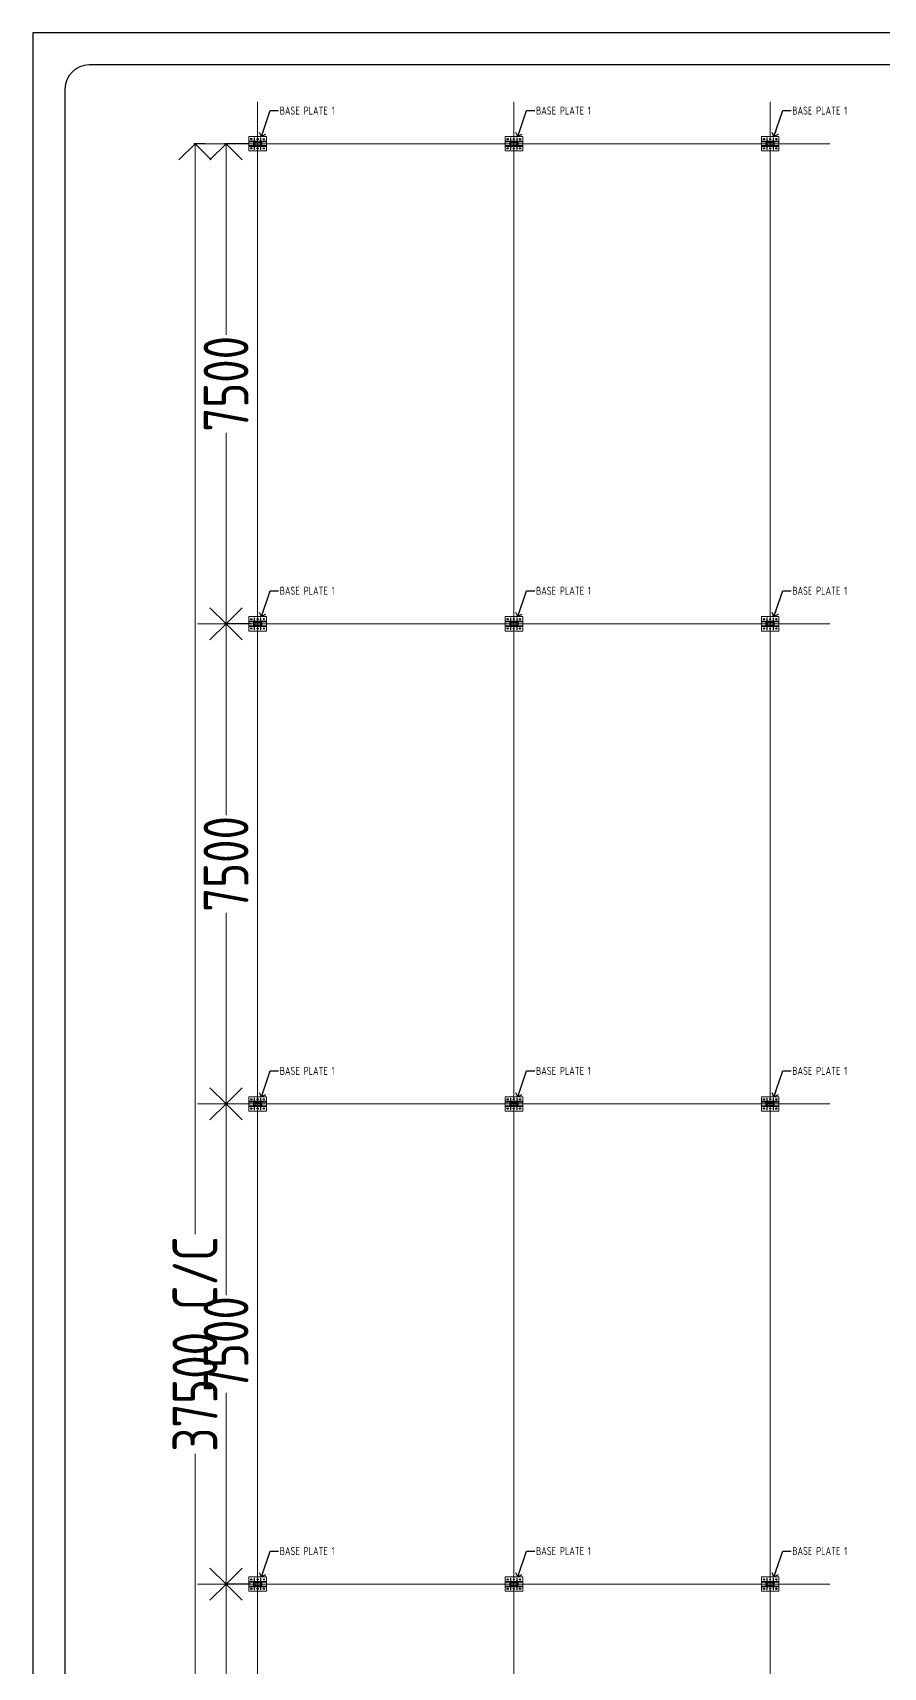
# Model space of a CAD drawing. Header units: millimetres. Extents: x 3470347 to 5996549, y -3470518 to 17149644.
# Drawn here: x 4247790 to 4261065, y 6962905 to 6988439 of the extents above; entities that cross this region are included whole.
import ezdxf

# ---------------------------------------------------------------- set-up
doc = ezdxf.new("R2010")
doc.units = ezdxf.units.MM
doc.header["$MEASUREMENT"] = 0
doc.header["$PDMODE"] = 35
doc.header["$PDSIZE"] = -5
doc.linetypes.add('CENTER2', pattern=[1.125, 0.75, -0.125, 0.125, -0.125])
doc.linetypes.add('HIDDEN', pattern=[0.375, 0.25, -0.125])
doc.layers.get('0').update_dxf_attribs({"linetype": 'CONTINUOUS', "lineweight": 25})
doc.layers.get('DEFPOINTS').update_dxf_attribs({"linetype": 'CONTINUOUS', "lineweight": 25})
for name, color, linetype, lineweight in [('channnel', 2, 'CONTINUOUS', 15), ('rDIMension', 1, 'CONTINUOUS', 18), ('rPCC DASH', 9, 'HIDDEN', 15), ('rRCC 1', 3, 'CONTINUOUS', 25), ('rRCC 2', 40, 'CONTINUOUS', 15), ('rSHEET', 2, 'CONTINUOUS', 30), ('rTEXT 5', 6, 'CONTINUOUS', 40)]:
    doc.layers.add(name, color=color, linetype=linetype, lineweight=lineweight)
doc.styles.add('DIM', font='geniso.shx', dxfattribs={"width": 0.85})
doc.dimstyles.new('ST-100', dxfattribs={"dimscale": 100, "dimtxt": 7, "dimasz": 5, "dimexe": 0.18, "dimexo": 0.0625, "dimgap": 0.2, "dimtad": 0, "dimdec": 0, "dimzin": 0, "dimdsep": 46, "dimtxsty": 'DIM', "dimblk": 'OPEN90', "dimcen": 0.09, "dimclrd": 256, "dimclrt": 7, "dimadec": 0, "dimazin": 0, "dimtfac": 1, "dimtdec": 0, "dimtofl": 0, "dimtmove": 0, "dimatfit": 3, "dimldrblk": 'OPEN90', "dimfxl": 1, "dimtolj": 1, "dimtzin": 0, "dimlwd": -1, "dimarcsym": 0})

# ---------------------------------------------------------------- blocks, each defined once
blk = doc.blocks.new('_Open90')
at = {"color": 0, "linetype": 'ByBlock', "lineweight": -2}
for p, q in [((0, 0), (-1, 0)), ((-0.5, 0.5), (0, 0)), ((0, 0), (-0.5, -0.5))]:
    blk.add_line(p, q, dxfattribs=at)
blk = doc.blocks.new('*D290')
at = {"layer": 'DEFPOINTS', "color": 0}
for p in [(4250807, 6964205), (4250807, 6964205), (4250907, 6956705)]:
    blk.add_point(p, dxfattribs=at)
at = {"layer": 'rDIMension', "color": 0, "linetype": 'ByBlock', "lineweight": -2}
for p, q in [((4250813, 6964205), (4250825, 6964205)), ((4250901, 6956705), (4250789, 6956705))]:
    blk.add_line(p, q, dxfattribs=at)
at = {"layer": 'rDIMension', "linetype": 'ByBlock'}
for p, q in [((4250807, 6963705), (4250807, 6961219)), ((4250807, 6957205), (4250807, 6959691))]:
    blk.add_line(p, q, dxfattribs=at)
at = {"layer": 'rDIMension', "xscale": 500, "yscale": 500, "zscale": 500}
for p, rotation in [((4250807, 6964205), 90), ((4250807, 6956705), 270)]:
    blk.add_blockref('_Open90', p, dxfattribs=dict(at, rotation=rotation))
at = {"layer": 'rDIMension', "color": 7, "insert": (4250807, 6960455), "char_height": 700, "attachment_point": 5, "rotation": 90, "style": 'DIM'}
blk.add_mtext('\\A1;7500', dxfattribs=at)
blk = doc.blocks.new('*D291')
at = {"layer": 'DEFPOINTS', "color": 0}
for p in [(4250807, 6971705), (4250807, 6971705), (4251198, 6964205)]:
    blk.add_point(p, dxfattribs=at)
at = {"layer": 'rDIMension', "color": 0, "linetype": 'ByBlock', "lineweight": -2}
for p, q in [((4250813, 6971705), (4250825, 6971705)), ((4251192, 6964205), (4250789, 6964205))]:
    blk.add_line(p, q, dxfattribs=at)
at = {"layer": 'rDIMension', "linetype": 'ByBlock'}
for p, q in [((4250807, 6971205), (4250807, 6968719)), ((4250807, 6964705), (4250807, 6967191))]:
    blk.add_line(p, q, dxfattribs=at)
at = {"layer": 'rDIMension', "xscale": 500, "yscale": 500, "zscale": 500}
for p, rotation in [((4250807, 6971705), 90), ((4250807, 6964205), 270)]:
    blk.add_blockref('_Open90', p, dxfattribs=dict(at, rotation=rotation))
at = {"layer": 'rDIMension', "color": 7, "insert": (4250807, 6967955), "char_height": 700, "attachment_point": 5, "rotation": 90, "style": 'DIM'}
blk.add_mtext('\\A1;7500', dxfattribs=at)
blk = doc.blocks.new('*D292')
at = {"layer": 'DEFPOINTS', "color": 0}
for p in [(4250807, 6979205), (4251198, 6979205), (4250807, 6971705)]:
    blk.add_point(p, dxfattribs=at)
at = {"layer": 'rDIMension', "color": 0, "linetype": 'ByBlock', "lineweight": -2}
for p, q in [((4251192, 6979205), (4250789, 6979205)), ((4250813, 6971705), (4250825, 6971705))]:
    blk.add_line(p, q, dxfattribs=at)
at = {"layer": 'rDIMension', "linetype": 'ByBlock'}
for p, q in [((4250807, 6978705), (4250807, 6976219)), ((4250807, 6972205), (4250807, 6974691))]:
    blk.add_line(p, q, dxfattribs=at)
at = {"layer": 'rDIMension', "xscale": 500, "yscale": 500, "zscale": 500}
for p, rotation in [((4250807, 6979205), 90), ((4250807, 6971705), 270)]:
    blk.add_blockref('_Open90', p, dxfattribs=dict(at, rotation=rotation))
at = {"layer": 'rDIMension', "color": 7, "insert": (4250807, 6975455), "char_height": 700, "attachment_point": 5, "rotation": 90, "style": 'DIM'}
blk.add_mtext('\\A1;7500', dxfattribs=at)
blk = doc.blocks.new('*D293')
at = {"layer": 'DEFPOINTS', "color": 0}
for p in [(4250807, 6986705), (4251162, 6986705), (4250807, 6979205)]:
    blk.add_point(p, dxfattribs=at)
at = {"layer": 'rDIMension', "color": 0, "linetype": 'ByBlock', "lineweight": -2}
for p, q in [((4251156, 6986705), (4250789, 6986705)), ((4250813, 6979205), (4250825, 6979205))]:
    blk.add_line(p, q, dxfattribs=at)
at = {"layer": 'rDIMension', "linetype": 'ByBlock'}
for p, q in [((4250807, 6986205), (4250807, 6983719)), ((4250807, 6979705), (4250807, 6982191))]:
    blk.add_line(p, q, dxfattribs=at)
at = {"layer": 'rDIMension', "xscale": 500, "yscale": 500, "zscale": 500}
for p, rotation in [((4250807, 6986705), 90), ((4250807, 6979205), 270)]:
    blk.add_blockref('_Open90', p, dxfattribs=dict(at, rotation=rotation))
at = {"layer": 'rDIMension', "color": 7, "insert": (4250807, 6982955), "char_height": 700, "attachment_point": 5, "rotation": 90, "style": 'DIM'}
blk.add_mtext('\\A1;7500', dxfattribs=at)
blk = doc.blocks.new('*D294')
at = {"layer": 'DEFPOINTS', "color": 0}
for p in [(4250323, 6986705), (4250482, 6986705), (4250624, 6949205)]:
    blk.add_point(p, dxfattribs=at)
at = {"layer": 'rDIMension', "color": 0, "linetype": 'ByBlock', "lineweight": -2}
for p, q in [((4250476, 6986705), (4250305, 6986705)), ((4250618, 6949205), (4250305, 6949205))]:
    blk.add_line(p, q, dxfattribs=at)
at = {"layer": 'rDIMension', "linetype": 'ByBlock'}
for p, q in [((4250323, 6986205), (4250323, 6969671)), ((4250323, 6949705), (4250323, 6966239))]:
    blk.add_line(p, q, dxfattribs=at)
at = {"layer": 'rDIMension', "xscale": 500, "yscale": 500, "zscale": 500}
for p, rotation in [((4250323, 6986705), 90), ((4250323, 6949205), 270)]:
    blk.add_blockref('_Open90', p, dxfattribs=dict(at, rotation=rotation))
at = {"layer": 'rDIMension', "color": 7, "insert": (4250323, 6967955), "char_height": 700, "attachment_point": 5, "rotation": 90, "style": 'DIM'}
blk.add_mtext('\\A1;37500 C/C', dxfattribs=at)

msp = doc.modelspace()

# ---------------------------------------------------------------- hatches: boundary and pattern name
at = {"layer": 'rRCC 1', "true_color": 0x2776bb}
h = msp.add_hatch(color=152, dxfattribs=at)
h.dxf.hatch_style = 1
h.paths.add_polyline_path([(4251359.58, 6986735.13), (4251239.58, 6986735.13), (4251239.58, 6986675.13), (4251359.58, 6986675.13)])
h.paths.add_polyline_path([(4251355.08, 6986730.63), (4251355.08, 6986679.63), (4251244.08, 6986679.63), (4251244.08, 6986730.63)], flags=16)
h = msp.add_hatch(color=152, dxfattribs=at)
h.dxf.hatch_style = 1
h.paths.add_polyline_path([(4255359.58, 6986735.13), (4255239.58, 6986735.13), (4255239.58, 6986675.13), (4255359.58, 6986675.13)])
h.paths.add_polyline_path([(4255355.08, 6986730.63), (4255355.08, 6986679.63), (4255244.08, 6986679.63), (4255244.08, 6986730.63)], flags=16)
h = msp.add_hatch(color=152, dxfattribs=at)
h.dxf.hatch_style = 1
h.paths.add_polyline_path([(4259359.58, 6986735.13), (4259239.58, 6986735.13), (4259239.58, 6986675.13), (4259359.58, 6986675.13)])
h.paths.add_polyline_path([(4259355.08, 6986730.63), (4259355.08, 6986679.63), (4259244.08, 6986679.63), (4259244.08, 6986730.63)], flags=16)
h = msp.add_hatch(color=152, dxfattribs=at)
h.dxf.hatch_style = 1
h.paths.add_polyline_path([(4251359.58, 6979235.13), (4251239.58, 6979235.13), (4251239.58, 6979175.13), (4251359.58, 6979175.13)])
h.paths.add_polyline_path([(4251355.08, 6979230.63), (4251355.08, 6979179.63), (4251244.08, 6979179.63), (4251244.08, 6979230.63)], flags=16)
h = msp.add_hatch(color=152, dxfattribs=at)
h.dxf.hatch_style = 1
h.paths.add_polyline_path([(4255359.58, 6979235.13), (4255239.58, 6979235.13), (4255239.58, 6979175.13), (4255359.58, 6979175.13)])
h.paths.add_polyline_path([(4255355.08, 6979230.63), (4255355.08, 6979179.63), (4255244.08, 6979179.63), (4255244.08, 6979230.63)], flags=16)
h = msp.add_hatch(color=152, dxfattribs=at)
h.dxf.hatch_style = 1
h.paths.add_polyline_path([(4259359.58, 6979235.13), (4259239.58, 6979235.13), (4259239.58, 6979175.13), (4259359.58, 6979175.13)])
h.paths.add_polyline_path([(4259355.08, 6979230.63), (4259355.08, 6979179.63), (4259244.08, 6979179.63), (4259244.08, 6979230.63)], flags=16)
h = msp.add_hatch(color=152, dxfattribs=at)
h.dxf.hatch_style = 1
h.paths.add_polyline_path([(4251359.58, 6971735.13), (4251239.58, 6971735.13), (4251239.58, 6971675.13), (4251359.58, 6971675.13)])
h.paths.add_polyline_path([(4251355.08, 6971730.63), (4251355.08, 6971679.63), (4251244.08, 6971679.63), (4251244.08, 6971730.63)], flags=16)
h = msp.add_hatch(color=152, dxfattribs=at)
h.dxf.hatch_style = 1
h.paths.add_polyline_path([(4255359.58, 6971735.13), (4255239.58, 6971735.13), (4255239.58, 6971675.13), (4255359.58, 6971675.13)])
h.paths.add_polyline_path([(4255355.08, 6971730.63), (4255355.08, 6971679.63), (4255244.08, 6971679.63), (4255244.08, 6971730.63)], flags=16)
h = msp.add_hatch(color=152, dxfattribs=at)
h.dxf.hatch_style = 1
h.paths.add_polyline_path([(4259359.58, 6971735.13), (4259239.58, 6971735.13), (4259239.58, 6971675.13), (4259359.58, 6971675.13)])
h.paths.add_polyline_path([(4259355.08, 6971730.63), (4259355.08, 6971679.63), (4259244.08, 6971679.63), (4259244.08, 6971730.63)], flags=16)
h = msp.add_hatch(color=152, dxfattribs=at)
h.dxf.hatch_style = 1
h.paths.add_polyline_path([(4251359.58, 6964235.13), (4251239.58, 6964235.13), (4251239.58, 6964175.13), (4251359.58, 6964175.13)])
h.paths.add_polyline_path([(4251355.08, 6964230.63), (4251355.08, 6964179.63), (4251244.08, 6964179.63), (4251244.08, 6964230.63)], flags=16)
h = msp.add_hatch(color=152, dxfattribs=at)
h.dxf.hatch_style = 1
h.paths.add_polyline_path([(4255359.58, 6964235.13), (4255239.58, 6964235.13), (4255239.58, 6964175.13), (4255359.58, 6964175.13)])
h.paths.add_polyline_path([(4255355.08, 6964230.63), (4255355.08, 6964179.63), (4255244.08, 6964179.63), (4255244.08, 6964230.63)], flags=16)
h = msp.add_hatch(color=152, dxfattribs=at)
h.dxf.hatch_style = 1
h.paths.add_polyline_path([(4259359.58, 6964235.13), (4259239.58, 6964235.13), (4259239.58, 6964175.13), (4259359.58, 6964175.13)])
h.paths.add_polyline_path([(4259355.08, 6964230.63), (4259355.08, 6964179.63), (4259244.08, 6964179.63), (4259244.08, 6964230.63)], flags=16)

# ---------------------------------------------------------------- linework, layer by layer
at = {"layer": 'channnel', "color": 1, "linetype": 'ByBlock'}
for points in [[(4251247.83, 6986797.13), (4251253.83, 6986797.13), (4251253.83, 6986747.13), (4251247.83, 6986747.13)], [(4251351.33, 6986797.13), (4251345.33, 6986797.13), (4251345.33, 6986747.13), (4251351.33, 6986747.13)], [(4255247.83, 6986797.13), (4255253.83, 6986797.13), (4255253.83, 6986747.13), (4255247.83, 6986747.13)], [(4255351.33, 6986797.13), (4255345.33, 6986797.13), (4255345.33, 6986747.13), (4255351.33, 6986747.13)], [(4259247.83, 6986797.13), (4259253.83, 6986797.13), (4259253.83, 6986747.13), (4259247.83, 6986747.13)], [(4259351.33, 6986797.13), (4259345.33, 6986797.13), (4259345.33, 6986747.13), (4259351.33, 6986747.13)], [(4251162.08, 6986735.13), (4251437.08, 6986735.13), (4251437.08, 6986747.13), (4251162.08, 6986747.13)], [(4251162.08, 6986675.13), (4251437.08, 6986675.13), (4251437.08, 6986663.13), (4251162.08, 6986663.13)], [(4251247.83, 6986613.13), (4251253.83, 6986613.13), (4251253.83, 6986663.13), (4251247.83, 6986663.13)], [(4251351.33, 6986613.13), (4251345.33, 6986613.13), (4251345.33, 6986663.13), (4251351.33, 6986663.13)], [(4255162.08, 6986735.13), (4255437.08, 6986735.13), (4255437.08, 6986747.13), (4255162.08, 6986747.13)], [(4255162.08, 6986675.13), (4255437.08, 6986675.13), (4255437.08, 6986663.13), (4255162.08, 6986663.13)], [(4255247.83, 6986613.13), (4255253.83, 6986613.13), (4255253.83, 6986663.13), (4255247.83, 6986663.13)], [(4255351.33, 6986613.13), (4255345.33, 6986613.13), (4255345.33, 6986663.13), (4255351.33, 6986663.13)], [(4259162.08, 6986735.13), (4259437.08, 6986735.13), (4259437.08, 6986747.13), (4259162.08, 6986747.13)], [(4259162.08, 6986675.13), (4259437.08, 6986675.13), (4259437.08, 6986663.13), (4259162.08, 6986663.13)], [(4259247.83, 6986613.13), (4259253.83, 6986613.13), (4259253.83, 6986663.13), (4259247.83, 6986663.13)], [(4259351.33, 6986613.13), (4259345.33, 6986613.13), (4259345.33, 6986663.13), (4259351.33, 6986663.13)], [(4251162.08, 6979235.13), (4251437.08, 6979235.13), (4251437.08, 6979247.13), (4251162.08, 6979247.13)], [(4251162.08, 6979175.13), (4251437.08, 6979175.13), (4251437.08, 6979163.13), (4251162.08, 6979163.13)], [(4251247.83, 6979297.13), (4251253.83, 6979297.13), (4251253.83, 6979247.13), (4251247.83, 6979247.13)], [(4251247.83, 6979113.13), (4251253.83, 6979113.13), (4251253.83, 6979163.13), (4251247.83, 6979163.13)], [(4251351.33, 6979297.13), (4251345.33, 6979297.13), (4251345.33, 6979247.13), (4251351.33, 6979247.13)], [(4251351.33, 6979113.13), (4251345.33, 6979113.13), (4251345.33, 6979163.13), (4251351.33, 6979163.13)], [(4255162.08, 6979235.13), (4255437.08, 6979235.13), (4255437.08, 6979247.13), (4255162.08, 6979247.13)], [(4255162.08, 6979175.13), (4255437.08, 6979175.13), (4255437.08, 6979163.13), (4255162.08, 6979163.13)], [(4255247.83, 6979297.13), (4255253.83, 6979297.13), (4255253.83, 6979247.13), (4255247.83, 6979247.13)], [(4255247.83, 6979113.13), (4255253.83, 6979113.13), (4255253.83, 6979163.13), (4255247.83, 6979163.13)], [(4255351.33, 6979297.13), (4255345.33, 6979297.13), (4255345.33, 6979247.13), (4255351.33, 6979247.13)], [(4255351.33, 6979113.13), (4255345.33, 6979113.13), (4255345.33, 6979163.13), (4255351.33, 6979163.13)], [(4259162.08, 6979235.13), (4259437.08, 6979235.13), (4259437.08, 6979247.13), (4259162.08, 6979247.13)], [(4259162.08, 6979175.13), (4259437.08, 6979175.13), (4259437.08, 6979163.13), (4259162.08, 6979163.13)], [(4259247.83, 6979297.13), (4259253.83, 6979297.13), (4259253.83, 6979247.13), (4259247.83, 6979247.13)], [(4259247.83, 6979113.13), (4259253.83, 6979113.13), (4259253.83, 6979163.13), (4259247.83, 6979163.13)], [(4259351.33, 6979297.13), (4259345.33, 6979297.13), (4259345.33, 6979247.13), (4259351.33, 6979247.13)], [(4259351.33, 6979113.13), (4259345.33, 6979113.13), (4259345.33, 6979163.13), (4259351.33, 6979163.13)], [(4251162.08, 6971735.13), (4251437.08, 6971735.13), (4251437.08, 6971747.13), (4251162.08, 6971747.13)], [(4251247.83, 6971797.13), (4251253.83, 6971797.13), (4251253.83, 6971747.13), (4251247.83, 6971747.13)], [(4251351.33, 6971797.13), (4251345.33, 6971797.13), (4251345.33, 6971747.13), (4251351.33, 6971747.13)], [(4255162.08, 6971735.13), (4255437.08, 6971735.13), (4255437.08, 6971747.13), (4255162.08, 6971747.13)], [(4255247.83, 6971797.13), (4255253.83, 6971797.13), (4255253.83, 6971747.13), (4255247.83, 6971747.13)], [(4255351.33, 6971797.13), (4255345.33, 6971797.13), (4255345.33, 6971747.13), (4255351.33, 6971747.13)], [(4259162.08, 6971735.13), (4259437.08, 6971735.13), (4259437.08, 6971747.13), (4259162.08, 6971747.13)], [(4259247.83, 6971797.13), (4259253.83, 6971797.13), (4259253.83, 6971747.13), (4259247.83, 6971747.13)], [(4259351.33, 6971797.13), (4259345.33, 6971797.13), (4259345.33, 6971747.13), (4259351.33, 6971747.13)], [(4251162.08, 6971675.13), (4251437.08, 6971675.13), (4251437.08, 6971663.13), (4251162.08, 6971663.13)], [(4251247.83, 6971613.13), (4251253.83, 6971613.13), (4251253.83, 6971663.13), (4251247.83, 6971663.13)], [(4251351.33, 6971613.13), (4251345.33, 6971613.13), (4251345.33, 6971663.13), (4251351.33, 6971663.13)], [(4255162.08, 6971675.13), (4255437.08, 6971675.13), (4255437.08, 6971663.13), (4255162.08, 6971663.13)], [(4255247.83, 6971613.13), (4255253.83, 6971613.13), (4255253.83, 6971663.13), (4255247.83, 6971663.13)], [(4255351.33, 6971613.13), (4255345.33, 6971613.13), (4255345.33, 6971663.13), (4255351.33, 6971663.13)], [(4259162.08, 6971675.13), (4259437.08, 6971675.13), (4259437.08, 6971663.13), (4259162.08, 6971663.13)], [(4259247.83, 6971613.13), (4259253.83, 6971613.13), (4259253.83, 6971663.13), (4259247.83, 6971663.13)], [(4259351.33, 6971613.13), (4259345.33, 6971613.13), (4259345.33, 6971663.13), (4259351.33, 6971663.13)], [(4251162.08, 6964235.13), (4251437.08, 6964235.13), (4251437.08, 6964247.13), (4251162.08, 6964247.13)], [(4251162.08, 6964175.13), (4251437.08, 6964175.13), (4251437.08, 6964163.13), (4251162.08, 6964163.13)], [(4251247.83, 6964297.13), (4251253.83, 6964297.13), (4251253.83, 6964247.13), (4251247.83, 6964247.13)], [(4251247.83, 6964113.13), (4251253.83, 6964113.13), (4251253.83, 6964163.13), (4251247.83, 6964163.13)], [(4251351.33, 6964297.13), (4251345.33, 6964297.13), (4251345.33, 6964247.13), (4251351.33, 6964247.13)], [(4251351.33, 6964113.13), (4251345.33, 6964113.13), (4251345.33, 6964163.13), (4251351.33, 6964163.13)], [(4255162.08, 6964235.13), (4255437.08, 6964235.13), (4255437.08, 6964247.13), (4255162.08, 6964247.13)], [(4255162.08, 6964175.13), (4255437.08, 6964175.13), (4255437.08, 6964163.13), (4255162.08, 6964163.13)], [(4255247.83, 6964297.13), (4255253.83, 6964297.13), (4255253.83, 6964247.13), (4255247.83, 6964247.13)], [(4255247.83, 6964113.13), (4255253.83, 6964113.13), (4255253.83, 6964163.13), (4255247.83, 6964163.13)], [(4255351.33, 6964297.13), (4255345.33, 6964297.13), (4255345.33, 6964247.13), (4255351.33, 6964247.13)], [(4255351.33, 6964113.13), (4255345.33, 6964113.13), (4255345.33, 6964163.13), (4255351.33, 6964163.13)], [(4259162.08, 6964235.13), (4259437.08, 6964235.13), (4259437.08, 6964247.13), (4259162.08, 6964247.13)], [(4259162.08, 6964175.13), (4259437.08, 6964175.13), (4259437.08, 6964163.13), (4259162.08, 6964163.13)], [(4259247.83, 6964297.13), (4259253.83, 6964297.13), (4259253.83, 6964247.13), (4259247.83, 6964247.13)], [(4259247.83, 6964113.13), (4259253.83, 6964113.13), (4259253.83, 6964163.13), (4259247.83, 6964163.13)], [(4259351.33, 6964297.13), (4259345.33, 6964297.13), (4259345.33, 6964247.13), (4259351.33, 6964247.13)], [(4259351.33, 6964113.13), (4259345.33, 6964113.13), (4259345.33, 6964163.13), (4259351.33, 6964163.13)]]:
    msp.add_lwpolyline(points, close=True, dxfattribs=at)
at = {"layer": 'rPCC DASH', "linetype": 'CENTER2'}
for p, q in [((4251299.58, 6987356.87), (4251299.58, 6948553.39)), ((4255299.58, 6987356.87), (4255299.58, 6948553.39)), ((4259299.58, 6987356.87), (4259299.58, 6948553.39)), ((4250361.02, 6986705.13), (4260238.54, 6986705.13)), ((4250361.02, 6979205.13), (4260238.54, 6979205.13)), ((4250361.02, 6971705.13), (4260238.54, 6971705.13)), ((4250361.02, 6964205.13), (4260238.54, 6964205.13))]:
    msp.add_line(p, q, dxfattribs=at)
at = {"layer": 'rRCC 1', "color": 40, "true_color": 0xf8d731}
for centre in [(4251202.08, 6986777.63), (4251202.08, 6986632.63), (4251299.58, 6986777.63), (4251299.58, 6986632.63), (4251397.08, 6986777.63), (4251397.08, 6986632.63), (4255202.08, 6986777.63), (4255202.08, 6986632.63), (4255299.58, 6986777.63), (4255299.58, 6986632.63), (4255397.08, 6986777.63), (4255397.08, 6986632.63), (4259202.08, 6986777.63), (4259202.08, 6986632.63), (4259299.58, 6986777.63), (4259299.58, 6986632.63), (4259397.08, 6986777.63), (4259397.08, 6986632.63), (4251202.08, 6979277.63), (4251202.08, 6979132.63), (4251299.58, 6979277.63), (4251299.58, 6979132.63), (4251397.08, 6979277.63), (4251397.08, 6979132.63), (4255202.08, 6979277.63), (4255202.08, 6979132.63), (4255299.58, 6979277.63), (4255299.58, 6979132.63), (4255397.08, 6979277.63), (4255397.08, 6979132.63), (4259202.08, 6979277.63), (4259202.08, 6979132.63), (4259299.58, 6979277.63), (4259299.58, 6979132.63), (4259397.08, 6979277.63), (4259397.08, 6979132.63), (4251202.08, 6971777.63), (4251299.58, 6971777.63), (4251397.08, 6971777.63), (4255202.08, 6971777.63), (4255299.58, 6971777.63), (4255397.08, 6971777.63), (4259202.08, 6971777.63), (4259299.58, 6971777.63), (4259397.08, 6971777.63), (4251202.08, 6971632.63), (4251299.58, 6971632.63), (4251397.08, 6971632.63), (4255202.08, 6971632.63), (4255299.58, 6971632.63), (4255397.08, 6971632.63), (4259202.08, 6971632.63), (4259299.58, 6971632.63), (4259397.08, 6971632.63), (4251202.08, 6964277.63), (4251202.08, 6964132.63), (4251299.58, 6964277.63), (4251299.58, 6964132.63), (4251397.08, 6964277.63), (4251397.08, 6964132.63), (4255202.08, 6964277.63), (4255202.08, 6964132.63), (4255299.58, 6964277.63), (4255299.58, 6964132.63), (4255397.08, 6964277.63), (4255397.08, 6964132.63), (4259202.08, 6964277.63), (4259202.08, 6964132.63), (4259299.58, 6964277.63), (4259299.58, 6964132.63), (4259397.08, 6964277.63), (4259397.08, 6964132.63)]:
    msp.add_circle(centre, 10, dxfattribs=at)
at = {"layer": 'rRCC 2'}
for points in [[(4251162.08, 6986592.63), (4251437.08, 6986592.63), (4251437.08, 6986817.63), (4251162.08, 6986817.63)], [(4255162.08, 6986592.63), (4255437.08, 6986592.63), (4255437.08, 6986817.63), (4255162.08, 6986817.63)], [(4259162.08, 6986592.63), (4259437.08, 6986592.63), (4259437.08, 6986817.63), (4259162.08, 6986817.63)], [(4251162.08, 6979092.63), (4251437.08, 6979092.63), (4251437.08, 6979317.63), (4251162.08, 6979317.63)], [(4255162.08, 6979092.63), (4255437.08, 6979092.63), (4255437.08, 6979317.63), (4255162.08, 6979317.63)], [(4259162.08, 6979092.63), (4259437.08, 6979092.63), (4259437.08, 6979317.63), (4259162.08, 6979317.63)], [(4251162.08, 6971592.63), (4251437.08, 6971592.63), (4251437.08, 6971817.63), (4251162.08, 6971817.63)], [(4255162.08, 6971592.63), (4255437.08, 6971592.63), (4255437.08, 6971817.63), (4255162.08, 6971817.63)], [(4259162.08, 6971592.63), (4259437.08, 6971592.63), (4259437.08, 6971817.63), (4259162.08, 6971817.63)], [(4251162.08, 6964092.63), (4251437.08, 6964092.63), (4251437.08, 6964317.63), (4251162.08, 6964317.63)], [(4255162.08, 6964092.63), (4255437.08, 6964092.63), (4255437.08, 6964317.63), (4255162.08, 6964317.63)], [(4259162.08, 6964092.63), (4259437.08, 6964092.63), (4259437.08, 6964317.63), (4259162.08, 6964317.63)]]:
    msp.add_lwpolyline(points, close=True, dxfattribs=at)
at = {"layer": 'rSHEET'}
msp.add_lwpolyline([(4247790.22, 6988439.16), (4247790.22, 6935570.49), (4285172.15, 6935570.49), (4285172.15, 6988439.16)], close=True, dxfattribs=at)
msp.add_lwpolyline([(4248292.78, 6987558.02), (4248292.78, 6936451.63, 0.41421356), (4248670.42, 6936074), (4284291.94, 6936074, 0.41421356), (4284669.58, 6936451.63), (4284669.58, 6987558.02, 0.41421356), (4284291.94, 6987935.65), (4248670.42, 6987935.65, 0.41421356)], format="xyb", close=True, dxfattribs=at)
at = {"layer": 'rTEXT 5'}
for points in [[(4251239.58, 6986675.13), (4251359.58, 6986675.13), (4251359.58, 6986735.13), (4251239.58, 6986735.13)], [(4251244.08, 6986679.63), (4251355.08, 6986679.63), (4251355.08, 6986730.63), (4251244.08, 6986730.63)], [(4255239.58, 6986675.13), (4255359.58, 6986675.13), (4255359.58, 6986735.13), (4255239.58, 6986735.13)], [(4255244.08, 6986679.63), (4255355.08, 6986679.63), (4255355.08, 6986730.63), (4255244.08, 6986730.63)], [(4259239.58, 6986675.13), (4259359.58, 6986675.13), (4259359.58, 6986735.13), (4259239.58, 6986735.13)], [(4259244.08, 6986679.63), (4259355.08, 6986679.63), (4259355.08, 6986730.63), (4259244.08, 6986730.63)], [(4251239.58, 6979175.13), (4251359.58, 6979175.13), (4251359.58, 6979235.13), (4251239.58, 6979235.13)], [(4251244.08, 6979179.63), (4251355.08, 6979179.63), (4251355.08, 6979230.63), (4251244.08, 6979230.63)], [(4255239.58, 6979175.13), (4255359.58, 6979175.13), (4255359.58, 6979235.13), (4255239.58, 6979235.13)], [(4255244.08, 6979179.63), (4255355.08, 6979179.63), (4255355.08, 6979230.63), (4255244.08, 6979230.63)], [(4259239.58, 6979175.13), (4259359.58, 6979175.13), (4259359.58, 6979235.13), (4259239.58, 6979235.13)], [(4259244.08, 6979179.63), (4259355.08, 6979179.63), (4259355.08, 6979230.63), (4259244.08, 6979230.63)], [(4251239.58, 6971675.13), (4251359.58, 6971675.13), (4251359.58, 6971735.13), (4251239.58, 6971735.13)], [(4251244.08, 6971679.63), (4251355.08, 6971679.63), (4251355.08, 6971730.63), (4251244.08, 6971730.63)], [(4255239.58, 6971675.13), (4255359.58, 6971675.13), (4255359.58, 6971735.13), (4255239.58, 6971735.13)], [(4255244.08, 6971679.63), (4255355.08, 6971679.63), (4255355.08, 6971730.63), (4255244.08, 6971730.63)], [(4259239.58, 6971675.13), (4259359.58, 6971675.13), (4259359.58, 6971735.13), (4259239.58, 6971735.13)], [(4259244.08, 6971679.63), (4259355.08, 6971679.63), (4259355.08, 6971730.63), (4259244.08, 6971730.63)], [(4251239.58, 6964175.13), (4251359.58, 6964175.13), (4251359.58, 6964235.13), (4251239.58, 6964235.13)], [(4251244.08, 6964179.63), (4251355.08, 6964179.63), (4251355.08, 6964230.63), (4251244.08, 6964230.63)], [(4255239.58, 6964175.13), (4255359.58, 6964175.13), (4255359.58, 6964235.13), (4255239.58, 6964235.13)], [(4255244.08, 6964179.63), (4255355.08, 6964179.63), (4255355.08, 6964230.63), (4255244.08, 6964230.63)], [(4259239.58, 6964175.13), (4259359.58, 6964175.13), (4259359.58, 6964235.13), (4259239.58, 6964235.13)], [(4259244.08, 6964179.63), (4259355.08, 6964179.63), (4259355.08, 6964230.63), (4259244.08, 6964230.63)]]:
    msp.add_lwpolyline(points, close=True, dxfattribs=at)

# ---------------------------------------------------------------- texts
at = {"layer": 'rRCC 1', "color": 7, "char_height": 125, "attachment_point": 4, "line_spacing_factor": 0.8, "style": 'DIM'}
for insert in [(4251645.99, 6987222.18), (4255645.99, 6987222.18), (4259645.99, 6987222.18), (4251645.99, 6979722.18), (4255645.99, 6979722.18), (4259645.99, 6979722.18), (4251645.99, 6972222.18), (4255645.99, 6972222.18), (4259645.99, 6972222.18), (4251645.99, 6964722.18), (4255645.99, 6964722.18), (4259645.99, 6964722.18)]:
    msp.add_mtext('\\A1;BASE PLATE 1', dxfattribs=dict(at, insert=insert))

# ---------------------------------------------------------------- dimensions: what is measured, and where the dimension line sits
at = {"layer": 'rDIMension', "color": 7, "linetype": 'ByBlock'}
dim = msp.add_linear_dim(base=(4250322.99, 6986705.13), p1=(4250624.15, 6949205.13), p2=(4250482.24, 6986705.13), angle=90, text='<> C/C', dimstyle='ST-100', dxfattribs=at)
dim.commit()
dim.dimension.update_dxf_attribs({"geometry": '*D294', "text_midpoint": (4250322.99, 6967955.13)})
for base, p1, p2, picture, middle in [((4250807.18, 6986705.13), (4250807.18, 6979205.13), (4251162.08, 6986705.13), '*D293', (4250807.18, 6982955.13)), ((4250807.18, 6979205.13), (4250807.18, 6971705.13), (4251197.91, 6979205.13), '*D292', (4250807.18, 6975455.13)), ((4250807.18, 6971705.13), (4251197.91, 6964205.13), (4250807.18, 6971705.13), '*D291', (4250807.18, 6967955.13)), ((4250807.18, 6964205.13), (4250906.98, 6956705.13), (4250807.18, 6964205.13), '*D290', (4250807.18, 6960455.13))]:
    dim = msp.add_linear_dim(base=base, p1=p1, p2=p2, angle=90, dimstyle='ST-100', override={"dimtmove": 1}, dxfattribs=at)
    dim.commit()
    dim.dimension.update_dxf_attribs({"geometry": picture, "text_midpoint": middle})

# ---------------------------------------------------------------- leaders
at = {"layer": 'rRCC 1', "annotation_type": 0, "has_hookline": 1, "hookline_direction": 0, "text_width": 860.62}
for points in [[(4251359.57, 6986817.63), (4251498.55, 6987222.18), (4251625.99, 6987222.18)], [(4255359.57, 6986817.63), (4255498.55, 6987222.18), (4255625.99, 6987222.18)], [(4259359.57, 6986817.63), (4259498.55, 6987222.18), (4259625.99, 6987222.18)], [(4251359.57, 6979317.63), (4251498.55, 6979722.18), (4251625.99, 6979722.18)], [(4255359.57, 6979317.63), (4255498.55, 6979722.18), (4255625.99, 6979722.18)], [(4259359.57, 6979317.63), (4259498.55, 6979722.18), (4259625.99, 6979722.18)], [(4251359.57, 6971817.63), (4251498.55, 6972222.18), (4251625.99, 6972222.18)], [(4255359.57, 6971817.63), (4255498.55, 6972222.18), (4255625.99, 6972222.18)], [(4259359.57, 6971817.63), (4259498.55, 6972222.18), (4259625.99, 6972222.18)], [(4251359.57, 6964317.63), (4251498.55, 6964722.18), (4251625.99, 6964722.18)], [(4255359.57, 6964317.63), (4255498.55, 6964722.18), (4255625.99, 6964722.18)], [(4259359.57, 6964317.63), (4259498.55, 6964722.18), (4259625.99, 6964722.18)]]:
    msp.add_leader(points, dimstyle='ST-100', override={"dimasz": 1}, dxfattribs=at)

doc.saveas('drawing.dxf')
